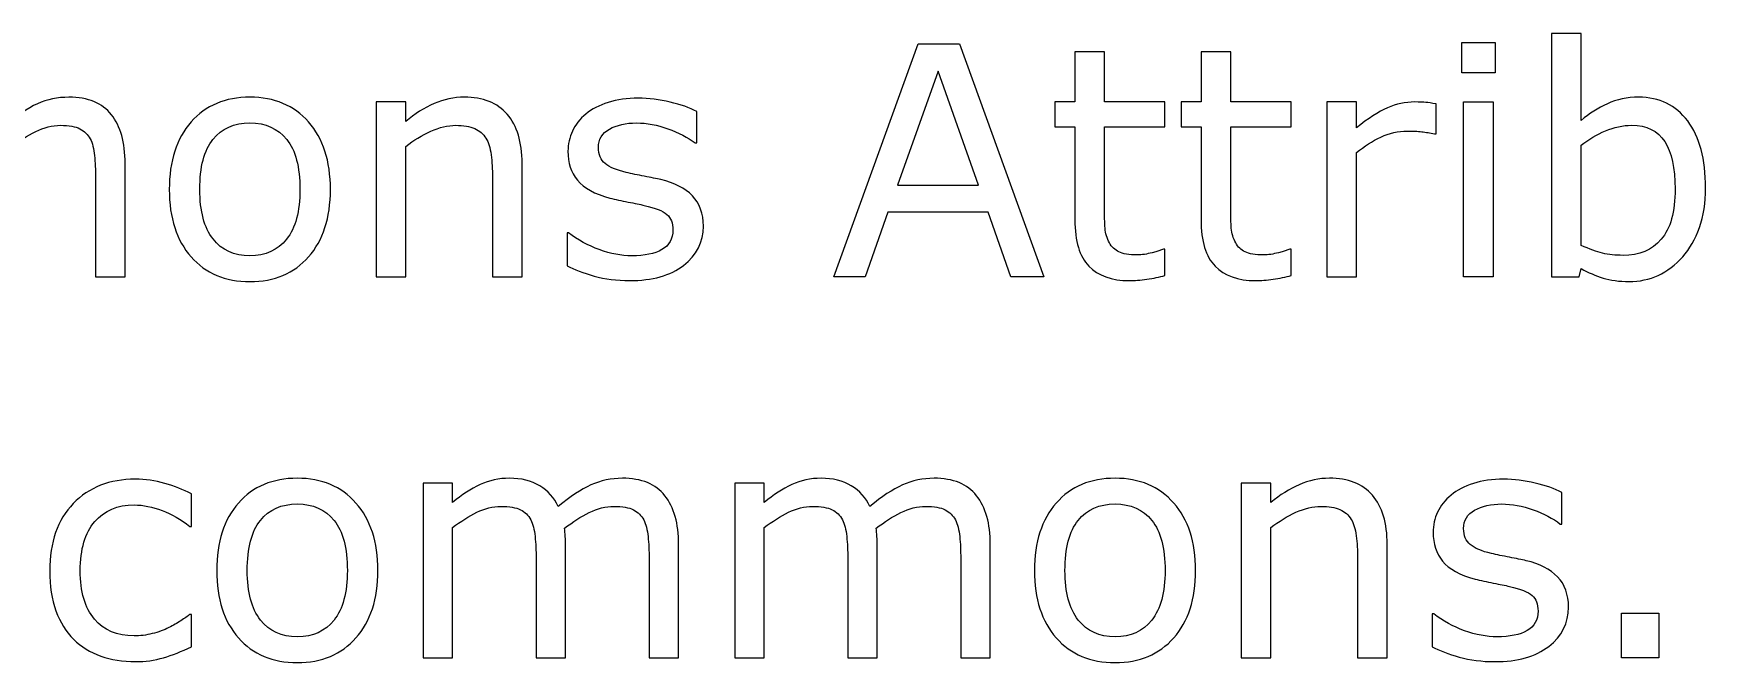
# Model space of a CAD drawing. Extents: x -458 to 425, y -81 to 360.
# Drawn here: x -340.1 to -301.44, y -56.26 to -41.7 of the extents above; entities that cross this region are included whole.
import ezdxf

# ---------------------------------------------------------------- set-up
doc = ezdxf.new("R2010")
doc.units = 0
doc.header["$MEASUREMENT"] = 0

# ---------------------------------------------------------------- blocks, each defined once
blk = doc.blocks.new('AI9-BLK1')
at = {"color": 7}
for points in [[(-61.939, -10.87), (-62.702, -10.87), (-63.226, -9.371), (-65.549, -9.371), (-66.074, -10.87), (-66.801, -10.87), (-64.846, -5.479), (-63.894, -5.479)], [(-51.508, -6.152), (-52.28, -6.152), (-52.28, -5.446), (-51.508, -5.446)], [(-63.45, -8.753), (-64.388, -6.113), (-65.329, -8.753)], [(-51.552, -10.87), (-52.236, -10.87), (-52.236, -6.824), (-51.552, -6.824)], [(-47.726, -19.689), (-48.586, -19.689), (-48.586, -18.653), (-47.726, -18.653)]]:
    blk.add_lwpolyline(points, close=True, dxfattribs=at)
for points, knots in [([(-46.642, -8.816), (-46.642, -9.154), (-46.689, -9.458), (-46.785, -9.728), (-46.88, -9.998), (-47.009, -10.225), (-47.17, -10.409), (-47.342, -10.599), (-47.53, -10.742), (-47.735, -10.837), (-47.94, -10.932), (-48.166, -10.98), (-48.412, -10.98), (-48.641, -10.98), (-48.841, -10.953), (-49.013, -10.899), (-49.184, -10.844), (-49.353, -10.771), (-49.519, -10.68), (-49.519, -10.68), (-49.563, -10.87), (-49.563, -10.87), (-49.563, -10.87), (-50.203, -10.87), (-50.203, -10.87), (-50.203, -10.87), (-50.203, -5.237), (-50.203, -5.237), (-50.203, -5.237), (-49.519, -5.237), (-49.519, -5.237), (-49.519, -5.237), (-49.519, -7.25), (-49.519, -7.25), (-49.329, -7.092), (-49.126, -6.964), (-48.911, -6.864), (-48.697, -6.764), (-48.455, -6.714), (-48.187, -6.714), (-47.71, -6.714), (-47.333, -6.897), (-47.056, -7.264), (-46.78, -7.631), (-46.642, -8.148), (-46.642, -8.816)], [0, 0, 0, 0, 1, 1, 1, 2, 2, 2, 3, 3, 3, 4, 4, 4, 5, 5, 5, 6, 6, 6, 7, 7, 7, 8, 8, 8, 9, 9, 9, 10, 10, 10, 11, 11, 11, 12, 12, 12, 13, 13, 13, 14, 14, 14, 15, 15, 15, 15]), ([(-59.141, -10.842), (-59.269, -10.876), (-59.408, -10.904), (-59.559, -10.925), (-59.71, -10.947), (-59.844, -10.958), (-59.962, -10.958), (-60.375, -10.958), (-60.688, -10.847), (-60.902, -10.624), (-61.117, -10.402), (-61.225, -10.045), (-61.225, -9.554), (-61.225, -9.554), (-61.225, -7.397), (-61.225, -7.397), (-61.225, -7.397), (-61.688, -7.397), (-61.688, -7.397), (-61.688, -7.397), (-61.688, -6.824), (-61.688, -6.824), (-61.688, -6.824), (-61.225, -6.824), (-61.225, -6.824), (-61.225, -6.824), (-61.225, -5.666), (-61.225, -5.666), (-61.225, -5.666), (-60.541, -5.666), (-60.541, -5.666), (-60.541, -5.666), (-60.541, -6.824), (-60.541, -6.824), (-60.541, -6.824), (-59.141, -6.824), (-59.141, -6.824), (-59.141, -6.824), (-59.141, -7.397), (-59.141, -7.397), (-59.141, -7.397), (-60.541, -7.397), (-60.541, -7.397), (-60.541, -7.397), (-60.541, -9.247), (-60.541, -9.247), (-60.541, -9.461), (-60.536, -9.627), (-60.527, -9.747), (-60.517, -9.867), (-60.484, -9.979), (-60.426, -10.083), (-60.373, -10.18), (-60.3, -10.251), (-60.207, -10.296), (-60.115, -10.34), (-59.974, -10.363), (-59.784, -10.363), (-59.673, -10.363), (-59.557, -10.346), (-59.437, -10.313), (-59.317, -10.28), (-59.23, -10.253), (-59.177, -10.231), (-59.177, -10.231), (-59.141, -10.231), (-59.141, -10.231), (-59.141, -10.231), (-59.141, -10.842), (-59.141, -10.842)], [0, 0, 0, 0, 1, 1, 1, 2, 2, 2, 3, 3, 3, 4, 4, 4, 5, 5, 5, 6, 6, 6, 7, 7, 7, 8, 8, 8, 9, 9, 9, 10, 10, 10, 11, 11, 11, 12, 12, 12, 13, 13, 13, 14, 14, 14, 15, 15, 15, 16, 16, 16, 17, 17, 17, 18, 18, 18, 19, 19, 19, 20, 20, 20, 21, 21, 21, 22, 22, 22, 23, 23, 23, 23]), ([(-56.222, -10.842), (-56.349, -10.876), (-56.489, -10.904), (-56.64, -10.925), (-56.79, -10.947), (-56.925, -10.958), (-57.043, -10.958), (-57.455, -10.958), (-57.769, -10.847), (-57.983, -10.624), (-58.198, -10.402), (-58.306, -10.045), (-58.306, -9.554), (-58.306, -9.554), (-58.306, -7.397), (-58.306, -7.397), (-58.306, -7.397), (-58.769, -7.397), (-58.769, -7.397), (-58.769, -7.397), (-58.769, -6.824), (-58.769, -6.824), (-58.769, -6.824), (-58.306, -6.824), (-58.306, -6.824), (-58.306, -6.824), (-58.306, -5.666), (-58.306, -5.666), (-58.306, -5.666), (-57.622, -5.666), (-57.622, -5.666), (-57.622, -5.666), (-57.622, -6.824), (-57.622, -6.824), (-57.622, -6.824), (-56.222, -6.824), (-56.222, -6.824), (-56.222, -6.824), (-56.222, -7.397), (-56.222, -7.397), (-56.222, -7.397), (-57.622, -7.397), (-57.622, -7.397), (-57.622, -7.397), (-57.622, -9.247), (-57.622, -9.247), (-57.622, -9.461), (-57.617, -9.627), (-57.608, -9.747), (-57.598, -9.867), (-57.564, -9.979), (-57.506, -10.083), (-57.454, -10.18), (-57.381, -10.251), (-57.288, -10.296), (-57.196, -10.34), (-57.054, -10.363), (-56.864, -10.363), (-56.754, -10.363), (-56.638, -10.346), (-56.518, -10.313), (-56.398, -10.28), (-56.311, -10.253), (-56.258, -10.231), (-56.258, -10.231), (-56.222, -10.231), (-56.222, -10.231), (-56.222, -10.231), (-56.222, -10.842), (-56.222, -10.842)], [0, 0, 0, 0, 1, 1, 1, 2, 2, 2, 3, 3, 3, 4, 4, 4, 5, 5, 5, 6, 6, 6, 7, 7, 7, 8, 8, 8, 9, 9, 9, 10, 10, 10, 11, 11, 11, 12, 12, 12, 13, 13, 13, 14, 14, 14, 15, 15, 15, 16, 16, 16, 17, 17, 17, 18, 18, 18, 19, 19, 19, 20, 20, 20, 21, 21, 21, 22, 22, 22, 23, 23, 23, 23]), ([(-83.184, -10.87), (-83.184, -10.87), (-83.867, -10.87), (-83.867, -10.87), (-83.867, -10.87), (-83.867, -8.569), (-83.867, -8.569), (-83.867, -8.395), (-83.875, -8.228), (-83.891, -8.066), (-83.907, -7.905), (-83.94, -7.775), (-83.99, -7.679), (-84.046, -7.575), (-84.126, -7.497), (-84.23, -7.444), (-84.333, -7.391), (-84.483, -7.364), (-84.678, -7.364), (-84.869, -7.364), (-85.059, -7.412), (-85.25, -7.507), (-85.441, -7.602), (-85.631, -7.724), (-85.822, -7.871), (-85.815, -7.926), (-85.809, -7.991), (-85.804, -8.065), (-85.799, -8.138), (-85.797, -8.211), (-85.797, -8.283), (-85.797, -8.283), (-85.797, -10.87), (-85.797, -10.87), (-85.797, -10.87), (-86.48, -10.87), (-86.48, -10.87), (-86.48, -10.87), (-86.48, -8.569), (-86.48, -8.569), (-86.48, -8.391), (-86.488, -8.221), (-86.504, -8.06), (-86.52, -7.9), (-86.553, -7.772), (-86.603, -7.675), (-86.659, -7.572), (-86.739, -7.494), (-86.842, -7.442), (-86.946, -7.39), (-87.096, -7.364), (-87.291, -7.364), (-87.477, -7.364), (-87.663, -7.41), (-87.85, -7.502), (-88.037, -7.593), (-88.224, -7.71), (-88.41, -7.852), (-88.41, -7.852), (-88.41, -10.87), (-88.41, -10.87), (-88.41, -10.87), (-89.093, -10.87), (-89.093, -10.87), (-89.093, -10.87), (-89.093, -6.824), (-89.093, -6.824), (-89.093, -6.824), (-88.41, -6.824), (-88.41, -6.824), (-88.41, -6.824), (-88.41, -7.273), (-88.41, -7.273), (-88.197, -7.098), (-87.985, -6.96), (-87.774, -6.862), (-87.562, -6.763), (-87.337, -6.714), (-87.098, -6.714), (-86.822, -6.714), (-86.588, -6.772), (-86.397, -6.887), (-86.205, -7.003), (-86.061, -7.163), (-85.967, -7.367), (-85.692, -7.137), (-85.441, -6.97), (-85.213, -6.867), (-84.986, -6.765), (-84.744, -6.714), (-84.485, -6.714), (-84.04, -6.714), (-83.712, -6.849), (-83.501, -7.118), (-83.29, -7.387), (-83.184, -7.762), (-83.184, -8.245), (-83.184, -8.245), (-83.184, -10.87), (-83.184, -10.87)], [0, 0, 0, 0, 1, 1, 1, 2, 2, 2, 3, 3, 3, 4, 4, 4, 5, 5, 5, 6, 6, 6, 7, 7, 7, 8, 8, 8, 9, 9, 9, 10, 10, 10, 11, 11, 11, 12, 12, 12, 13, 13, 13, 14, 14, 14, 15, 15, 15, 16, 16, 16, 17, 17, 17, 18, 18, 18, 19, 19, 19, 20, 20, 20, 21, 21, 21, 22, 22, 22, 23, 23, 23, 24, 24, 24, 25, 25, 25, 26, 26, 26, 27, 27, 27, 28, 28, 28, 29, 29, 29, 30, 30, 30, 31, 31, 31, 32, 32, 32, 33, 33, 33, 33]), ([(-78.437, -8.849), (-78.437, -9.507), (-78.605, -10.028), (-78.943, -10.409), (-79.28, -10.79), (-79.732, -10.98), (-80.298, -10.98), (-80.869, -10.98), (-81.323, -10.79), (-81.658, -10.409), (-81.995, -10.028), (-82.163, -9.507), (-82.163, -8.849), (-82.163, -8.19), (-81.995, -7.67), (-81.658, -7.287), (-81.323, -6.905), (-80.869, -6.714), (-80.298, -6.714), (-79.732, -6.714), (-79.28, -6.905), (-78.943, -7.287), (-78.605, -7.67), (-78.437, -8.19), (-78.437, -8.849)], [0, 0, 0, 0, 1, 1, 1, 2, 2, 2, 3, 3, 3, 4, 4, 4, 5, 5, 5, 6, 6, 6, 7, 7, 7, 8, 8, 8, 8]), ([(-74.006, -10.87), (-74.006, -10.87), (-74.69, -10.87), (-74.69, -10.87), (-74.69, -10.87), (-74.69, -8.569), (-74.69, -8.569), (-74.69, -8.383), (-74.701, -8.209), (-74.722, -8.046), (-74.744, -7.883), (-74.783, -7.756), (-74.841, -7.664), (-74.901, -7.563), (-74.987, -7.488), (-75.1, -7.438), (-75.213, -7.389), (-75.359, -7.364), (-75.539, -7.364), (-75.723, -7.364), (-75.916, -7.41), (-76.117, -7.502), (-76.319, -7.593), (-76.512, -7.71), (-76.696, -7.852), (-76.696, -7.852), (-76.696, -10.87), (-76.696, -10.87), (-76.696, -10.87), (-77.38, -10.87), (-77.38, -10.87), (-77.38, -10.87), (-77.38, -6.824), (-77.38, -6.824), (-77.38, -6.824), (-76.696, -6.824), (-76.696, -6.824), (-76.696, -6.824), (-76.696, -7.275), (-76.696, -7.275), (-76.485, -7.099), (-76.266, -6.962), (-76.04, -6.862), (-75.814, -6.763), (-75.582, -6.714), (-75.344, -6.714), (-74.909, -6.714), (-74.577, -6.845), (-74.349, -7.108), (-74.121, -7.371), (-74.006, -7.75), (-74.006, -8.245), (-74.006, -8.245), (-74.006, -10.87), (-74.006, -10.87)], [0, 0, 0, 0, 1, 1, 1, 2, 2, 2, 3, 3, 3, 4, 4, 4, 5, 5, 5, 6, 6, 6, 7, 7, 7, 8, 8, 8, 9, 9, 9, 10, 10, 10, 11, 11, 11, 12, 12, 12, 13, 13, 13, 14, 14, 14, 15, 15, 15, 16, 16, 16, 17, 17, 17, 18, 18, 18, 18]), ([(-69.814, -9.7), (-69.814, -10.068), (-69.967, -10.369), (-70.271, -10.605), (-70.576, -10.841), (-70.992, -10.958), (-71.519, -10.958), (-71.818, -10.958), (-72.091, -10.923), (-72.341, -10.852), (-72.59, -10.781), (-72.799, -10.703), (-72.967, -10.618), (-72.967, -10.618), (-72.967, -9.856), (-72.967, -9.856), (-72.967, -9.856), (-72.931, -9.856), (-72.931, -9.856), (-72.718, -10.018), (-72.481, -10.146), (-72.22, -10.242), (-71.959, -10.337), (-71.708, -10.385), (-71.469, -10.385), (-71.172, -10.385), (-70.939, -10.337), (-70.772, -10.241), (-70.604, -10.145), (-70.52, -9.993), (-70.52, -9.786), (-70.52, -9.628), (-70.565, -9.507), (-70.656, -9.426), (-70.747, -9.344), (-70.922, -9.275), (-71.18, -9.217), (-71.276, -9.195), (-71.401, -9.17), (-71.555, -9.141), (-71.709, -9.112), (-71.85, -9.081), (-71.976, -9.047), (-72.328, -8.953), (-72.578, -8.816), (-72.725, -8.634), (-72.872, -8.453), (-72.945, -8.23), (-72.945, -7.965), (-72.945, -7.8), (-72.911, -7.644), (-72.842, -7.497), (-72.774, -7.35), (-72.67, -7.219), (-72.53, -7.103), (-72.395, -6.99), (-72.224, -6.901), (-72.015, -6.835), (-71.807, -6.769), (-71.574, -6.736), (-71.316, -6.736), (-71.075, -6.736), (-70.832, -6.766), (-70.585, -6.825), (-70.338, -6.884), (-70.133, -6.957), (-69.969, -7.041), (-69.969, -7.041), (-69.969, -7.772), (-69.969, -7.772), (-69.969, -7.772), (-70.005, -7.772), (-70.005, -7.772), (-70.177, -7.642), (-70.387, -7.533), (-70.634, -7.443), (-70.88, -7.354), (-71.122, -7.309), (-71.359, -7.309), (-71.606, -7.309), (-71.814, -7.357), (-71.985, -7.451), (-72.155, -7.546), (-72.24, -7.688), (-72.24, -7.875), (-72.24, -8.041), (-72.189, -8.166), (-72.085, -8.25), (-71.985, -8.335), (-71.823, -8.403), (-71.597, -8.456), (-71.473, -8.485), (-71.334, -8.514), (-71.18, -8.542), (-71.026, -8.571), (-70.897, -8.598), (-70.794, -8.622), (-70.481, -8.694), (-70.239, -8.818), (-70.069, -8.993), (-69.899, -9.171), (-69.814, -9.407), (-69.814, -9.7)], [0, 0, 0, 0, 1, 1, 1, 2, 2, 2, 3, 3, 3, 4, 4, 4, 5, 5, 5, 6, 6, 6, 7, 7, 7, 8, 8, 8, 9, 9, 9, 10, 10, 10, 11, 11, 11, 12, 12, 12, 13, 13, 13, 14, 14, 14, 15, 15, 15, 16, 16, 16, 17, 17, 17, 18, 18, 18, 19, 19, 19, 20, 20, 20, 21, 21, 21, 22, 22, 22, 23, 23, 23, 24, 24, 24, 25, 25, 25, 26, 26, 26, 27, 27, 27, 28, 28, 28, 29, 29, 29, 30, 30, 30, 31, 31, 31, 32, 32, 32, 33, 33, 33, 34, 34, 34, 34]), ([(-52.873, -7.563), (-52.873, -7.563), (-52.909, -7.563), (-52.909, -7.563), (-53.01, -7.54), (-53.108, -7.523), (-53.204, -7.512), (-53.299, -7.502), (-53.411, -7.497), (-53.542, -7.497), (-53.752, -7.497), (-53.954, -7.543), (-54.149, -7.636), (-54.345, -7.729), (-54.533, -7.849), (-54.714, -7.996), (-54.714, -7.996), (-54.714, -10.87), (-54.714, -10.87), (-54.714, -10.87), (-55.397, -10.87), (-55.397, -10.87), (-55.397, -10.87), (-55.397, -6.824), (-55.397, -6.824), (-55.397, -6.824), (-54.714, -6.824), (-54.714, -6.824), (-54.714, -6.824), (-54.714, -7.422), (-54.714, -7.422), (-54.444, -7.204), (-54.206, -7.05), (-53.999, -6.96), (-53.793, -6.869), (-53.583, -6.824), (-53.368, -6.824), (-53.25, -6.824), (-53.164, -6.827), (-53.111, -6.833), (-53.058, -6.839), (-52.979, -6.851), (-52.873, -6.867), (-52.873, -6.867), (-52.873, -7.563), (-52.873, -7.563)], [0, 0, 0, 0, 1, 1, 1, 2, 2, 2, 3, 3, 3, 4, 4, 4, 5, 5, 5, 6, 6, 6, 7, 7, 7, 8, 8, 8, 9, 9, 9, 10, 10, 10, 11, 11, 11, 12, 12, 12, 13, 13, 13, 14, 14, 14, 15, 15, 15, 15]), ([(-79.142, -8.849), (-79.142, -8.329), (-79.244, -7.942), (-79.448, -7.689), (-79.652, -7.436), (-79.936, -7.309), (-80.298, -7.309), (-80.665, -7.309), (-80.95, -7.436), (-81.153, -7.689), (-81.356, -7.942), (-81.457, -8.329), (-81.457, -8.849), (-81.457, -9.352), (-81.355, -9.734), (-81.151, -9.995), (-80.947, -10.255), (-80.663, -10.385), (-80.298, -10.385), (-79.938, -10.385), (-79.656, -10.256), (-79.45, -9.998), (-79.245, -9.74), (-79.142, -9.357), (-79.142, -8.849)], [0, 0, 0, 0, 1, 1, 1, 2, 2, 2, 3, 3, 3, 4, 4, 4, 5, 5, 5, 6, 6, 6, 7, 7, 7, 8, 8, 8, 8]), ([(-47.347, -8.838), (-47.347, -8.355), (-47.427, -7.989), (-47.586, -7.739), (-47.745, -7.489), (-48.001, -7.364), (-48.355, -7.364), (-48.553, -7.364), (-48.753, -7.407), (-48.956, -7.493), (-49.158, -7.579), (-49.346, -7.689), (-49.519, -7.824), (-49.519, -7.824), (-49.519, -10.142), (-49.519, -10.142), (-49.327, -10.229), (-49.161, -10.289), (-49.022, -10.323), (-48.884, -10.357), (-48.727, -10.374), (-48.551, -10.374), (-48.175, -10.374), (-47.881, -10.25), (-47.667, -10.003), (-47.454, -9.755), (-47.347, -9.367), (-47.347, -8.838)], [0, 0, 0, 0, 1, 1, 1, 2, 2, 2, 3, 3, 3, 4, 4, 4, 5, 5, 5, 6, 6, 6, 7, 7, 7, 8, 8, 8, 9, 9, 9, 9]), ([(-81.652, -19.434), (-81.879, -19.543), (-82.094, -19.627), (-82.297, -19.687), (-82.501, -19.748), (-82.718, -19.778), (-82.946, -19.778), (-83.238, -19.778), (-83.505, -19.735), (-83.748, -19.649), (-83.992, -19.564), (-84.2, -19.434), (-84.374, -19.26), (-84.55, -19.087), (-84.686, -18.868), (-84.782, -18.603), (-84.878, -18.338), (-84.927, -18.028), (-84.927, -17.674), (-84.927, -17.014), (-84.745, -16.495), (-84.383, -16.119), (-84.02, -15.743), (-83.541, -15.555), (-82.946, -15.555), (-82.715, -15.555), (-82.488, -15.588), (-82.265, -15.653), (-82.042, -15.718), (-81.838, -15.797), (-81.652, -15.891), (-81.652, -15.891), (-81.652, -16.647), (-81.652, -16.647), (-81.652, -16.647), (-81.688, -16.647), (-81.688, -16.647), (-81.896, -16.487), (-82.109, -16.365), (-82.33, -16.279), (-82.55, -16.194), (-82.765, -16.151), (-82.975, -16.151), (-83.36, -16.151), (-83.664, -16.28), (-83.887, -16.537), (-84.11, -16.796), (-84.221, -17.174), (-84.221, -17.674), (-84.221, -18.159), (-84.112, -18.531), (-83.894, -18.792), (-83.676, -19.052), (-83.37, -19.182), (-82.975, -19.182), (-82.837, -19.182), (-82.698, -19.165), (-82.556, -19.129), (-82.414, -19.093), (-82.286, -19.047), (-82.173, -18.99), (-82.074, -18.939), (-81.981, -18.887), (-81.894, -18.831), (-81.808, -18.775), (-81.739, -18.727), (-81.688, -18.686), (-81.688, -18.686), (-81.652, -18.686), (-81.652, -18.686), (-81.652, -18.686), (-81.652, -19.434), (-81.652, -19.434)], [0, 0, 0, 0, 1, 1, 1, 2, 2, 2, 3, 3, 3, 4, 4, 4, 5, 5, 5, 6, 6, 6, 7, 7, 7, 8, 8, 8, 9, 9, 9, 10, 10, 10, 11, 11, 11, 12, 12, 12, 13, 13, 13, 14, 14, 14, 15, 15, 15, 16, 16, 16, 17, 17, 17, 18, 18, 18, 19, 19, 19, 20, 20, 20, 21, 21, 21, 22, 22, 22, 23, 23, 23, 24, 24, 24, 24]), ([(-77.34, -17.668), (-77.34, -18.327), (-77.509, -18.847), (-77.847, -19.228), (-78.184, -19.609), (-78.636, -19.8), (-79.202, -19.8), (-79.773, -19.8), (-80.227, -19.609), (-80.563, -19.228), (-80.899, -18.847), (-81.067, -18.327), (-81.067, -17.668), (-81.067, -17.009), (-80.899, -16.489), (-80.563, -16.107), (-80.227, -15.724), (-79.773, -15.533), (-79.202, -15.533), (-78.636, -15.533), (-78.184, -15.724), (-77.847, -16.107), (-77.509, -16.489), (-77.34, -17.009), (-77.34, -17.668)], [0, 0, 0, 0, 1, 1, 1, 2, 2, 2, 3, 3, 3, 4, 4, 4, 5, 5, 5, 6, 6, 6, 7, 7, 7, 8, 8, 8, 8]), ([(-70.386, -19.689), (-70.386, -19.689), (-71.069, -19.689), (-71.069, -19.689), (-71.069, -19.689), (-71.069, -17.388), (-71.069, -17.388), (-71.069, -17.215), (-71.077, -17.047), (-71.093, -16.885), (-71.109, -16.724), (-71.142, -16.595), (-71.192, -16.498), (-71.248, -16.395), (-71.328, -16.316), (-71.431, -16.263), (-71.535, -16.21), (-71.685, -16.184), (-71.88, -16.184), (-72.071, -16.184), (-72.262, -16.232), (-72.452, -16.327), (-72.643, -16.422), (-72.834, -16.543), (-73.024, -16.69), (-73.017, -16.746), (-73.011, -16.81), (-73.006, -16.884), (-73.001, -16.957), (-72.999, -17.03), (-72.999, -17.102), (-72.999, -17.102), (-72.999, -19.689), (-72.999, -19.689), (-72.999, -19.689), (-73.682, -19.689), (-73.682, -19.689), (-73.682, -19.689), (-73.682, -17.388), (-73.682, -17.388), (-73.682, -17.21), (-73.69, -17.04), (-73.706, -16.88), (-73.721, -16.72), (-73.754, -16.591), (-73.805, -16.495), (-73.861, -16.391), (-73.94, -16.314), (-74.044, -16.262), (-74.148, -16.21), (-74.298, -16.184), (-74.493, -16.184), (-74.679, -16.184), (-74.865, -16.23), (-75.052, -16.321), (-75.239, -16.413), (-75.426, -16.53), (-75.611, -16.672), (-75.611, -16.672), (-75.611, -19.689), (-75.611, -19.689), (-75.611, -19.689), (-76.295, -19.689), (-76.295, -19.689), (-76.295, -19.689), (-76.295, -15.643), (-76.295, -15.643), (-76.295, -15.643), (-75.611, -15.643), (-75.611, -15.643), (-75.611, -15.643), (-75.611, -16.092), (-75.611, -16.092), (-75.399, -15.917), (-75.187, -15.78), (-74.975, -15.681), (-74.764, -15.583), (-74.539, -15.533), (-74.3, -15.533), (-74.024, -15.533), (-73.791, -15.591), (-73.598, -15.707), (-73.406, -15.822), (-73.263, -15.982), (-73.169, -16.187), (-72.893, -15.956), (-72.642, -15.789), (-72.415, -15.687), (-72.188, -15.585), (-71.945, -15.533), (-71.687, -15.533), (-71.243, -15.533), (-70.915, -15.668), (-70.703, -15.937), (-70.492, -16.206), (-70.386, -16.582), (-70.386, -17.065), (-70.386, -17.065), (-70.386, -19.689), (-70.386, -19.689)], [0, 0, 0, 0, 1, 1, 1, 2, 2, 2, 3, 3, 3, 4, 4, 4, 5, 5, 5, 6, 6, 6, 7, 7, 7, 8, 8, 8, 9, 9, 9, 10, 10, 10, 11, 11, 11, 12, 12, 12, 13, 13, 13, 14, 14, 14, 15, 15, 15, 16, 16, 16, 17, 17, 17, 18, 18, 18, 19, 19, 19, 20, 20, 20, 21, 21, 21, 22, 22, 22, 23, 23, 23, 24, 24, 24, 25, 25, 25, 26, 26, 26, 27, 27, 27, 28, 28, 28, 29, 29, 29, 30, 30, 30, 31, 31, 31, 32, 32, 32, 33, 33, 33, 33]), ([(-63.18, -19.689), (-63.18, -19.689), (-63.864, -19.689), (-63.864, -19.689), (-63.864, -19.689), (-63.864, -17.388), (-63.864, -17.388), (-63.864, -17.215), (-63.871, -17.047), (-63.887, -16.885), (-63.903, -16.724), (-63.936, -16.595), (-63.987, -16.498), (-64.042, -16.395), (-64.122, -16.316), (-64.226, -16.263), (-64.329, -16.21), (-64.479, -16.184), (-64.674, -16.184), (-64.865, -16.184), (-65.056, -16.232), (-65.246, -16.327), (-65.437, -16.422), (-65.628, -16.543), (-65.818, -16.69), (-65.811, -16.746), (-65.805, -16.81), (-65.8, -16.884), (-65.795, -16.957), (-65.793, -17.03), (-65.793, -17.102), (-65.793, -17.102), (-65.793, -19.689), (-65.793, -19.689), (-65.793, -19.689), (-66.476, -19.689), (-66.476, -19.689), (-66.476, -19.689), (-66.476, -17.388), (-66.476, -17.388), (-66.476, -17.21), (-66.484, -17.04), (-66.5, -16.88), (-66.516, -16.72), (-66.549, -16.591), (-66.599, -16.495), (-66.655, -16.391), (-66.735, -16.314), (-66.838, -16.262), (-66.942, -16.21), (-67.092, -16.184), (-67.287, -16.184), (-67.473, -16.184), (-67.659, -16.23), (-67.846, -16.321), (-68.033, -16.413), (-68.22, -16.53), (-68.406, -16.672), (-68.406, -16.672), (-68.406, -19.689), (-68.406, -19.689), (-68.406, -19.689), (-69.089, -19.689), (-69.089, -19.689), (-69.089, -19.689), (-69.089, -15.643), (-69.089, -15.643), (-69.089, -15.643), (-68.406, -15.643), (-68.406, -15.643), (-68.406, -15.643), (-68.406, -16.092), (-68.406, -16.092), (-68.193, -15.917), (-67.981, -15.78), (-67.77, -15.681), (-67.558, -15.583), (-67.333, -15.533), (-67.094, -15.533), (-66.818, -15.533), (-66.585, -15.591), (-66.393, -15.707), (-66.2, -15.822), (-66.057, -15.982), (-65.963, -16.187), (-65.688, -15.956), (-65.437, -15.789), (-65.21, -15.687), (-64.983, -15.585), (-64.74, -15.533), (-64.481, -15.533), (-64.037, -15.533), (-63.709, -15.668), (-63.497, -15.937), (-63.286, -16.206), (-63.18, -16.582), (-63.18, -17.065), (-63.18, -17.065), (-63.18, -19.689), (-63.18, -19.689)], [0, 0, 0, 0, 1, 1, 1, 2, 2, 2, 3, 3, 3, 4, 4, 4, 5, 5, 5, 6, 6, 6, 7, 7, 7, 8, 8, 8, 9, 9, 9, 10, 10, 10, 11, 11, 11, 12, 12, 12, 13, 13, 13, 14, 14, 14, 15, 15, 15, 16, 16, 16, 17, 17, 17, 18, 18, 18, 19, 19, 19, 20, 20, 20, 21, 21, 21, 22, 22, 22, 23, 23, 23, 24, 24, 24, 25, 25, 25, 26, 26, 26, 27, 27, 27, 28, 28, 28, 29, 29, 29, 30, 30, 30, 31, 31, 31, 32, 32, 32, 33, 33, 33, 33]), ([(-58.433, -17.668), (-58.433, -18.327), (-58.602, -18.847), (-58.939, -19.228), (-59.276, -19.609), (-59.728, -19.8), (-60.294, -19.8), (-60.865, -19.8), (-61.319, -19.609), (-61.655, -19.228), (-61.991, -18.847), (-62.159, -18.327), (-62.159, -17.668), (-62.159, -17.009), (-61.991, -16.489), (-61.655, -16.107), (-61.319, -15.724), (-60.865, -15.533), (-60.294, -15.533), (-59.728, -15.533), (-59.276, -15.724), (-58.939, -16.107), (-58.602, -16.489), (-58.433, -17.009), (-58.433, -17.668)], [0, 0, 0, 0, 1, 1, 1, 2, 2, 2, 3, 3, 3, 4, 4, 4, 5, 5, 5, 6, 6, 6, 7, 7, 7, 8, 8, 8, 8]), ([(-54.003, -19.689), (-54.003, -19.689), (-54.686, -19.689), (-54.686, -19.689), (-54.686, -19.689), (-54.686, -17.388), (-54.686, -17.388), (-54.686, -17.203), (-54.697, -17.029), (-54.719, -16.865), (-54.74, -16.703), (-54.78, -16.575), (-54.837, -16.484), (-54.897, -16.382), (-54.983, -16.307), (-55.096, -16.258), (-55.208, -16.208), (-55.355, -16.184), (-55.534, -16.184), (-55.719, -16.184), (-55.912, -16.23), (-56.114, -16.321), (-56.315, -16.413), (-56.508, -16.53), (-56.693, -16.672), (-56.693, -16.672), (-56.693, -19.689), (-56.693, -19.689), (-56.693, -19.689), (-57.376, -19.689), (-57.376, -19.689), (-57.376, -19.689), (-57.376, -15.643), (-57.376, -15.643), (-57.376, -15.643), (-56.693, -15.643), (-56.693, -15.643), (-56.693, -15.643), (-56.693, -16.094), (-56.693, -16.094), (-56.481, -15.918), (-56.262, -15.781), (-56.036, -15.682), (-55.81, -15.583), (-55.578, -15.533), (-55.34, -15.533), (-54.905, -15.533), (-54.573, -15.665), (-54.345, -15.928), (-54.117, -16.191), (-54.003, -16.57), (-54.003, -17.065), (-54.003, -17.065), (-54.003, -19.689), (-54.003, -19.689)], [0, 0, 0, 0, 1, 1, 1, 2, 2, 2, 3, 3, 3, 4, 4, 4, 5, 5, 5, 6, 6, 6, 7, 7, 7, 8, 8, 8, 9, 9, 9, 10, 10, 10, 11, 11, 11, 12, 12, 12, 13, 13, 13, 14, 14, 14, 15, 15, 15, 16, 16, 16, 17, 17, 17, 18, 18, 18, 18]), ([(-49.811, -18.519), (-49.811, -18.887), (-49.963, -19.189), (-50.267, -19.424), (-50.572, -19.66), (-50.988, -19.778), (-51.515, -19.778), (-51.814, -19.778), (-52.088, -19.742), (-52.337, -19.671), (-52.586, -19.6), (-52.795, -19.522), (-52.964, -19.438), (-52.964, -19.438), (-52.964, -18.675), (-52.964, -18.675), (-52.964, -18.675), (-52.927, -18.675), (-52.927, -18.675), (-52.714, -18.837), (-52.477, -18.966), (-52.216, -19.061), (-51.955, -19.156), (-51.704, -19.204), (-51.465, -19.204), (-51.168, -19.204), (-50.935, -19.156), (-50.768, -19.06), (-50.6, -18.964), (-50.516, -18.813), (-50.516, -18.606), (-50.516, -18.447), (-50.562, -18.327), (-50.652, -18.245), (-50.743, -18.164), (-50.918, -18.094), (-51.176, -18.036), (-51.272, -18.014), (-51.397, -17.989), (-51.551, -17.96), (-51.705, -17.931), (-51.846, -17.9), (-51.973, -17.867), (-52.324, -17.773), (-52.574, -17.635), (-52.721, -17.454), (-52.868, -17.272), (-52.942, -17.049), (-52.942, -16.785), (-52.942, -16.619), (-52.907, -16.463), (-52.839, -16.316), (-52.77, -16.17), (-52.666, -16.039), (-52.526, -15.923), (-52.391, -15.81), (-52.219, -15.721), (-52.011, -15.655), (-51.803, -15.588), (-51.57, -15.555), (-51.312, -15.555), (-51.072, -15.555), (-50.828, -15.585), (-50.581, -15.645), (-50.334, -15.704), (-50.129, -15.776), (-49.965, -15.861), (-49.965, -15.861), (-49.965, -16.592), (-49.965, -16.592), (-49.965, -16.592), (-50.001, -16.592), (-50.001, -16.592), (-50.173, -16.462), (-50.383, -16.352), (-50.63, -16.263), (-50.877, -16.173), (-51.118, -16.129), (-51.355, -16.129), (-51.602, -16.129), (-51.811, -16.176), (-51.981, -16.271), (-52.151, -16.366), (-52.236, -16.507), (-52.236, -16.695), (-52.236, -16.861), (-52.184, -16.986), (-52.082, -17.07), (-51.981, -17.154), (-51.818, -17.222), (-51.594, -17.275), (-51.469, -17.304), (-51.33, -17.333), (-51.176, -17.362), (-51.021, -17.391), (-50.893, -17.417), (-50.79, -17.441), (-50.477, -17.513), (-50.235, -17.637), (-50.065, -17.813), (-49.895, -17.991), (-49.811, -18.226), (-49.811, -18.519)], [0, 0, 0, 0, 1, 1, 1, 2, 2, 2, 3, 3, 3, 4, 4, 4, 5, 5, 5, 6, 6, 6, 7, 7, 7, 8, 8, 8, 9, 9, 9, 10, 10, 10, 11, 11, 11, 12, 12, 12, 13, 13, 13, 14, 14, 14, 15, 15, 15, 16, 16, 16, 17, 17, 17, 18, 18, 18, 19, 19, 19, 20, 20, 20, 21, 21, 21, 22, 22, 22, 23, 23, 23, 24, 24, 24, 25, 25, 25, 26, 26, 26, 27, 27, 27, 28, 28, 28, 29, 29, 29, 30, 30, 30, 31, 31, 31, 32, 32, 32, 33, 33, 33, 34, 34, 34, 34]), ([(-78.046, -17.668), (-78.046, -17.148), (-78.148, -16.761), (-78.352, -16.508), (-78.556, -16.255), (-78.84, -16.129), (-79.202, -16.129), (-79.569, -16.129), (-79.854, -16.255), (-80.057, -16.508), (-80.26, -16.761), (-80.361, -17.148), (-80.361, -17.668), (-80.361, -18.172), (-80.259, -18.554), (-80.055, -18.814), (-79.851, -19.074), (-79.567, -19.204), (-79.202, -19.204), (-78.842, -19.204), (-78.559, -19.075), (-78.354, -18.817), (-78.149, -18.56), (-78.046, -18.177), (-78.046, -17.668)], [0, 0, 0, 0, 1, 1, 1, 2, 2, 2, 3, 3, 3, 4, 4, 4, 5, 5, 5, 6, 6, 6, 7, 7, 7, 8, 8, 8, 8]), ([(-59.138, -17.668), (-59.138, -17.148), (-59.241, -16.761), (-59.445, -16.508), (-59.648, -16.255), (-59.932, -16.129), (-60.294, -16.129), (-60.661, -16.129), (-60.947, -16.255), (-61.149, -16.508), (-61.352, -16.761), (-61.453, -17.148), (-61.453, -17.668), (-61.453, -18.172), (-61.351, -18.554), (-61.147, -18.814), (-60.943, -19.074), (-60.659, -19.204), (-60.294, -19.204), (-59.934, -19.204), (-59.651, -19.075), (-59.446, -18.817), (-59.241, -18.56), (-59.138, -18.177), (-59.138, -17.668)], [0, 0, 0, 0, 1, 1, 1, 2, 2, 2, 3, 3, 3, 4, 4, 4, 5, 5, 5, 6, 6, 6, 7, 7, 7, 8, 8, 8, 8])]:
    blk.add_open_spline(points, degree=3, knots=knots, dxfattribs=at)

msp = doc.modelspace()

# ---------------------------------------------------------------- block references
at = {"color": 7}
msp.add_blockref('AI9-BLK1', (-254.798, -36.461), dxfattribs=at)

doc.saveas('drawing.dxf')
